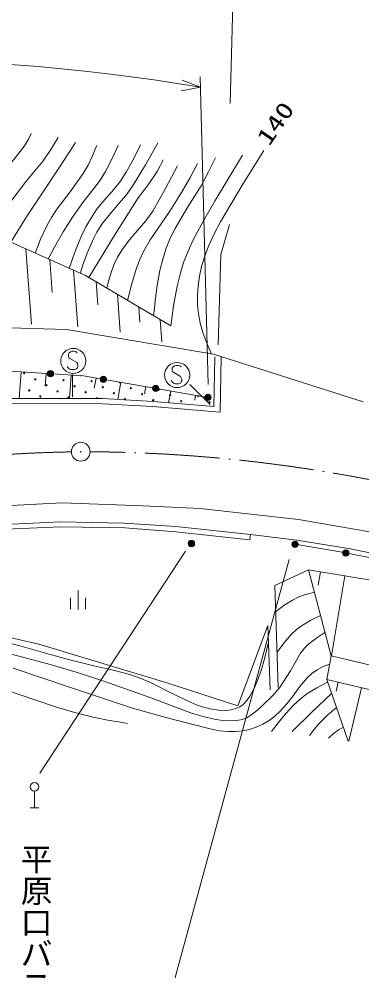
# Model space of a CAD drawing. Units: millimetres, scale not verified. Extents: x 17059 to 657059, y -104400 to 255600.
# Drawn here: x 429432 to 456618, y 140718 to 216250 of the extents above; entities that cross this region are included whole.
import ezdxf
from ezdxf.enums import TextEntityAlignment as Align

# ---------------------------------------------------------------- set-up
doc = ezdxf.new("R2010")
doc.units = ezdxf.units.MM
doc.header["$LTSCALE"] = 1000
doc.linetypes.add('USER1', pattern=[7.5, 5.901639, -0.737705, 0.122951, -0.737705])
for name, color, linetype, lineweight in [('S-BGD', 1, 'Continuous', 13), ('S-BGD-HTXT', 6, 'Continuous', 13), ('S-BMK', 3, 'USER1', 13)]:
    doc.layers.add(name, color=color, linetype=linetype, lineweight=lineweight)
doc.styles.add('@ＭＳ ゴシック', font='')
doc.styles.add('ＭＳ ゴシック', font='')
doc.styles.get('@ＭＳ ゴシック').set_extended_font_data('@MS Gothic')
doc.styles.get('ＭＳ ゴシック').set_extended_font_data('MS Gothic')

# ---------------------------------------------------------------- blocks, each defined once
blk = doc.blocks.new('BUHIN1')
at = {"layer": 'S-BMK', "linetype": 'Continuous'}
for radius in [746, 22.5]:
    blk.add_circle((0, 0), radius, dxfattribs=at)
blk = doc.blocks.new('BUHIN42')
at = {"layer": 'S-BGD'}
blk.add_lwpolyline([(310, 645), (255, 705), (180, 740), (75, 760), (-80, 760), (-210, 725), (-320, 650), (-385, 540), (-390, 425), (-385, 350), (-345, 250), (-275, 195), (270, -120), (330, -210), (370, -335), (360, -455), (325, -550), (255, -640), (100, -685), (-130, -685), (-230, -670), (-325, -625), (-405, -550), (-475, -435)], dxfattribs=at)
blk.add_circle((0, 0), 995, dxfattribs=at)
blk = doc.blocks.new('BUHIN45')
at = {"layer": 'S-BGD'}
for p, q in [((0, 1315), (0, 0)), ((-340, 0), (335, 0))]:
    blk.add_line(p, q, dxfattribs=at)
blk.add_circle((0, 1650), 335, dxfattribs=at)
blk = doc.blocks.new('BUHIN41')
at = {"layer": 'S-BGD'}
for centre, radius in [((0, 0), 250), ((0, 0), 219), ((0, 0), 188), ((0, 0), 156), ((0, 0), 125), ((0, 0), 93.8), ((0, -1), 62.5), ((0, 0), 31.2)]:
    blk.add_circle(centre, radius, dxfattribs=at)
blk = doc.blocks.new('BUHIN46')
at = {"layer": 'S-BGD'}
for p, q in [((-600, 154), (-600, -746)), ((0, 750), (0, -750)), ((600, 154), (600, -746))]:
    blk.add_line(p, q, dxfattribs=at)
blk = doc.blocks.new('BUHIN87')
at = {"layer": 'S-BGD'}
for radius in [249, 220, 191, 161, 132, 97.5, 67.5, 38.8, 7.5]:
    blk.add_circle((0, 0), radius, dxfattribs=at)
blk = doc.blocks.new('BUHIN88')
at = {"layer": 'S-BGD'}
for radius in [249, 220, 191, 161, 132, 97.5, 67.5, 38.8, 7.5]:
    blk.add_circle((0, 0), radius, dxfattribs=at)

msp = doc.modelspace()

# ---------------------------------------------------------------- linework, layer by layer
at = {"layer": 'S-BGD'}
for p, q in [((423390, 200948), (434688, 195893)), ((446125, 199935), (445423, 197579)), ((429980, 197999), (430430, 192029)), ((431863, 197157), (432060, 194544)), ((445423, 197579), (445222, 190410)), ((433746, 196314), (434083, 191834)), ((434688, 195893), (441455, 191894)), ((435534, 195393), (435670, 193586)), ((437226, 194393), (437451, 191397)), ((438918, 193393), (439007, 192204)), ((416129, 192117), (433187, 191606)), ((440609, 192394), (440742, 190634)), ((433187, 191606), (444839, 189646)), ((444839, 189646), (456714, 185868)), ((444882, 185473), (444965, 189443)), ((445465, 189433), (445373, 185062)), ((429587, 188257), (429451, 186148)), ((431573, 188130), (431510, 187136)), ((433560, 188002), (433440, 186137)), ((433682, 186260), (433682, 188037)), ((435539, 187767), (435397, 186949)), ((437511, 187424), (437274, 186062)), ((439482, 187082), (439384, 186516)), ((441454, 186739), (441290, 185797)), ((444594, 185652), (442974, 187250)), ((436054, 186129), (428437, 186151)), ((440076, 185906), (436054, 186129)), ((444882, 185504), (440076, 185906)), ((443426, 186396), (443358, 186006)), ((436042, 185729), (428447, 185751)), ((440048, 185507), (436042, 185729)), ((445348, 185064), (440048, 185507)), ((425276, 177461), (432849, 177859)), ((432849, 177859), (439283, 177631)), ((439283, 177631), (443782, 177404)), ((443782, 177404), (451596, 176550)), ((432719, 176347), (426687, 176077)), ((437728, 176257), (432719, 176347)), ((441867, 175987), (437728, 176257)), ((451596, 176550), (458429, 175354)), ((426735, 175717), (432734, 175957)), ((432734, 175957), (437806, 175867)), ((437806, 175867), (441855, 175567)), ((441855, 175567), (447738, 174916)), ((447778, 175346), (441867, 175987)), ((447738, 174916), (447778, 175346)), ((451467, 174896), (447778, 175346)), ((455546, 174237), (451467, 174896)), ((442642, 174031), (431080, 156408)), ((461218, 173086), (455546, 174237)), ((452377, 172550), (449710, 171304)), ((473536, 169025), (452377, 172550)), ((454174, 165716), (452377, 172550)), ((453338, 172390), (453160, 171320)), ((455262, 172070), (454202, 165710)), ((449710, 171304), (449985, 163217)), ((431000, 166647), (421232, 168908)), ((449145, 168116), (446768, 161749)), ((449348, 163014), (449145, 168116)), ((441057, 163604), (431000, 166647)), ((454174, 165716), (453823, 163850)), ((470576, 161851), (454174, 165716)), ((446768, 161749), (441057, 163604)), ((453823, 163850), (470531, 159843)), ((453823, 163850), (455528, 158964)), ((454746, 163626), (454572, 162912)), ((456592, 163179), (455568, 158957))]:
    msp.add_line(p, q, dxfattribs=at)
for points in [[(425429, 200036), (426182, 201323), (426989, 202582), (427646, 203470), (428351, 204321), (429123, 205237), (429856, 206200), (430147, 206676), (430405, 207171)], [(432526, 206845), (431955, 205906), (431335, 205000), (430029, 203401), (428772, 201762), (428489, 201256), (428257, 200717), (428062, 200051), (427922, 199356), (427888, 199159), (427854, 198951)], [(428788, 198533), (430034, 200557), (431331, 202548), (432599, 204411), (433819, 206310), (433861, 206378), (433904, 206446)], [(430704, 197675), (431139, 198778), (431625, 199849), (431996, 200516), (432418, 201152), (433486, 202548), (434509, 203986), (434907, 204668), (435255, 205386), (435426, 205801), (435590, 206229)], [(437294, 206229), (436821, 205176), (436297, 204156), (435858, 203457), (435369, 202791), (434492, 201687), (433659, 200540), (432927, 199363), (432245, 198154), (431992, 197689), (431736, 197214)], [(433409, 196465), (433861, 197747), (434368, 199007), (434737, 199771), (435165, 200516), (435582, 201126), (436053, 201708), (436796, 202531), (437488, 203389), (437963, 204151), (438393, 204955), (438732, 205612), (439070, 206265)], [(440447, 206410), (439464, 204694), (438422, 202999), (437912, 202285), (437354, 201606), (436655, 200807), (436006, 199972), (435605, 199328), (435256, 198653), (434838, 197677), (434474, 196673), (434374, 196381), (434272, 196079)], [(448840, 205811), (447103, 203003), (445410, 200153), (444902, 199197), (444450, 198216), (444150, 197431), (443907, 196625), (443737, 195860), (443625, 195074), (443578, 194332), (443592, 193590), (443667, 192851), (443803, 192121), (444001, 191386), (444257, 190672), (444469, 190169), (444694, 189671)], [(434961, 195731), (436887, 198908), (438869, 202063), (439659, 203097), (440395, 204161), (440630, 204609), (440846, 205069)], [(438029, 193918), (438342, 195170), (438710, 196396), (438989, 197129), (439326, 197846), (439832, 198725), (440398, 199587), (441382, 201018), (442312, 202476), (442965, 203620), (443584, 204796)], [(444997, 205231), (444460, 204114), (443871, 203027), (442809, 201347), (441798, 199635), (441423, 198864), (441104, 198069), (440826, 197192), (440605, 196297), (440385, 195096), (440223, 193878), (440158, 193293), (440096, 192697)], [(441455, 191894), (441682, 193481), (441967, 195050), (442196, 195999), (442483, 196929), (442836, 197835), (443247, 198721), (444089, 200294), (444991, 201847), (446061, 203653), (447136, 205449)], [(441989, 204615), (441046, 202802), (440048, 201015), (439453, 200219), (438808, 199455), (438175, 198700), (437584, 197899), (437244, 197346), (436954, 196758), (436704, 196067), (436507, 195343), (436452, 195118), (436396, 194883)], [(390661, 190356), (394748, 187763), (402571, 187851), (414687, 189213), (434553, 187938), (444412, 186225)], [(508177, 152468), (500875, 156172), (497232, 157936), (488683, 162128), (484326, 164249), (476923, 167563), (473172, 169183), (466035, 171556), (461909, 172562), (458018, 173370), (454902, 173963), (451309, 174573)], [(449780, 169233), (450424, 169715), (451102, 170148), (451611, 170391), (452146, 170579), (452493, 170681), (452843, 170776)], [(453329, 168930), (452560, 168546), (451830, 168115), (451398, 167787), (450998, 167407), (450428, 166738), (449890, 166014)], [(453687, 167568), (453034, 167143), (452419, 166670), (452070, 166326), (451759, 165932), (450951, 164532), (450094, 163172), (449494, 162511), (448832, 161874), (448341, 161411), (447819, 161002), (447485, 160814), (447127, 160682), (446690, 160595), (446225, 160566), (445557, 160604), (444898, 160701), (444033, 160896), (443182, 161149), (439678, 162459), (436167, 163706), (433963, 164422), (431724, 165086), (426899, 166355)], [(427614, 166980), (429486, 166517), (431351, 165994), (433342, 165430), (435353, 164924), (436789, 164615), (438211, 164248), (439038, 163961), (439847, 163617), (441617, 162712), (443432, 161852), (444063, 161642), (444718, 161489), (445278, 161412), (445857, 161395), (446250, 161436), (446632, 161537), (446927, 161678), (447193, 161873), (447481, 162174), (447733, 162524), (448070, 163138), (448350, 163770), (448652, 164626), (448893, 165488), (449049, 166141), (449197, 166805)], [(411741, 166128), (412842, 165722), (413967, 165372), (414754, 165196), (415563, 165078), (416788, 164985), (418026, 164952), (419432, 164920), (420849, 164826), (422041, 164678), (423234, 164468), (424670, 164141), (426097, 163753), (428437, 163004), (430771, 162193), (432392, 161650), (434028, 161165), (435308, 160855), (436603, 160603), (437313, 160481), (438024, 160363)], [(428953, 164748), (433683, 163159), (438416, 161568), (441453, 160724), (444578, 159919), (445291, 159784), (446015, 159708), (446579, 159707), (447144, 159768), (447698, 159888), (448241, 160068), (448763, 160304), (449265, 160597), (449722, 160935), (450144, 161322), (450671, 161918), (451160, 162561), (451693, 163277), (452283, 163966), (452656, 164317), (453065, 164617), (453540, 164866), (454052, 165071)], [(453900, 163629), (453054, 163186), (452246, 162695), (451710, 162289), (451212, 161836), (450573, 161149), (449965, 160406), (449703, 160069), (449443, 159730)], [(451080, 159730), (452631, 161238), (454214, 162728)], [(454599, 161626), (453867, 160979), (453179, 160290), (452810, 159857), (452454, 159413)], [(453958, 159201), (454362, 159557), (454808, 159867), (454972, 159961), (455147, 160056)]]:
    msp.add_lwpolyline(points, dxfattribs=at)
for centre, radius in [((429841, 188139), 49.8), ((430720, 187663), 49.8), ((432955, 187588), 49.8), ((435189, 187513), 49.8), ((430243, 186784), 49.8), ((431599, 187186), 49.8), ((432478, 186709), 49.8), ((433834, 187111), 49.8), ((434713, 186634), 49.8), ((436068, 187036), 49.8), ((436947, 186559), 49.8), ((438303, 186961), 49.8), ((431122, 186307), 49.8), ((433357, 186232), 49.8), ((437826, 186082), 49.8), ((439182, 186485), 49.8), ((440061, 186008), 49.8), ((441417, 186410), 49.8), ((442296, 185933), 49.8), ((444531, 185858), 49.8), ((451309, 174573), 249), ((451309, 174573), 220), ((451309, 174573), 191), ((451309, 174573), 161), ((451309, 174573), 132), ((451309, 174573), 97.5), ((451309, 174573), 67.5), ((451309, 174573), 38.8), ((451309, 174573), 7.5), ((455340, 173880), 249), ((455340, 173880), 220), ((455340, 173880), 191), ((455340, 173880), 161), ((455340, 173880), 132), ((455340, 173880), 97.5), ((455340, 173880), 67.5), ((455340, 173880), 38.8), ((455340, 173880), 7.5)]:
    msp.add_circle(centre, radius, dxfattribs=at)
for centre, start, end in [((432076, 188065), 135.21099, 37.44801), ((434311, 187990), 222.28687, 310.37212), ((437424, 187438), 168.94116, 351.33404), ((440538, 186887), 157.18066, 3.09454), ((435592, 186157), 327.38849, 212.27688), ((443652, 186335), 144.82498, 15.45022)]:
    msp.add_arc(centre, 49.8, start, end, dxfattribs=at)
at = {"layer": 'S-BGD-HTXT'}
for p, q in [((446164, 209561), (446382, 217399)), ((444427, 187240), (443792, 211658)), ((450836, 173358), (440509, 135417))]:
    msp.add_line(p, q, dxfattribs=at)
msp.add_lwpolyline([(442353, 211405), (443813, 210853), (442283, 210549)], dxfattribs=at)
msp.add_arc((416768, 47998), 165085, 80.57116, 101.11743, dxfattribs=at)
at = {"layer": 'S-BMK'}
for centre, start, end in [((435838, 61927), 91.08102, 105.92981), ((434263, 61918), 73.96629, 89.61292)]:
    msp.add_arc(centre, 120000, start, end, dxfattribs=at)

# ---------------------------------------------------------------- block references
for name, p in [('BUHIN42', (433731, 189124)), ('BUHIN42', (441966, 188001)), ('BUHIN87', (431926, 188107)), ('BUHIN88', (436110, 187668)), ('BUHIN88', (440261, 186946)), ('BUHIN88', (444412, 186225)), ('BUHIN1', (434324, 181918)), ('BUHIN41', (443102, 174631)), ('BUHIN46', (434106, 170159)), ('BUHIN45', (430654, 153674))]:
    msp.add_blockref(name, p)

# ---------------------------------------------------------------- texts
at = {"layer": 'S-BGD', "style": 'ＭＳ ゴシック', "width": 1.35}
msp.add_text('140', height=1320, rotation=55.4, dxfattribs=at).set_placement((449584, 205875), align=Align.BOTTOM_LEFT)
at = {"layer": 'S-BGD-HTXT', "style": '@ＭＳ ゴシック'}
msp.add_text('平原口バス停', height=1833, rotation=270, dxfattribs=at).set_placement((429320, 150849), align=Align.BOTTOM_LEFT)

doc.saveas('drawing.dxf')
